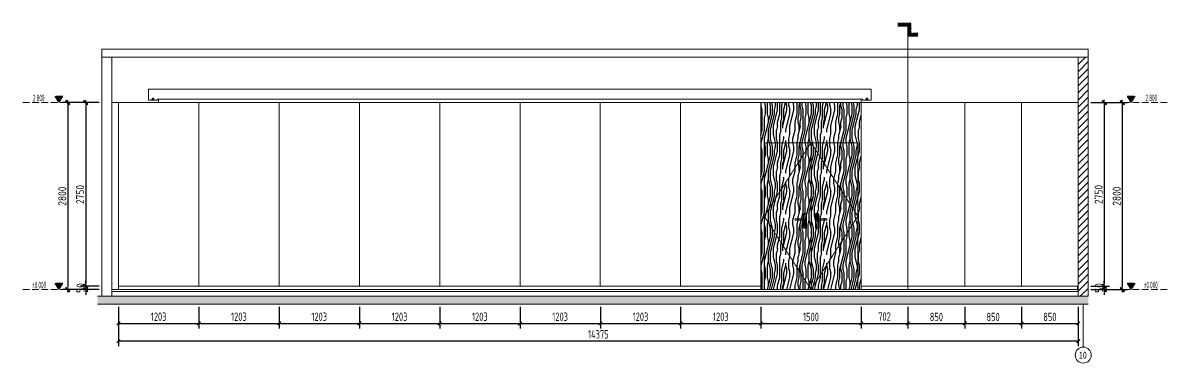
# Model space of a CAD drawing. Header units: millimetres. Extents: x 33621 to 401573, y -91663 to 133135.
# Drawn here: x 265439 to 282577, y -91663 to -86570 of the extents above; entities that cross this region are included whole.
import ezdxf
from ezdxf.enums import TextEntityAlignment as Align

# ---------------------------------------------------------------- set-up
doc = ezdxf.new("R2010")
doc.units = ezdxf.units.MM
doc.header["$LTSCALE"] = 10
for name, pattern in [('ACAD_ISO03W100', [30, 12, -18]), ('CENTER', [50.8, 31.75, -6.35, 6.35, -6.35]), ('DASH', [0.35, 0.25, -0.1]), ('DOTE', [2.42, 2, -0.2, 0.02, -0.2])]:
    doc.linetypes.add(name, pattern=pattern)
doc.layers.get('0').update_dxf_attribs({"color": 253})
doc.layers.get('Defpoints').update_dxf_attribs({"color": 250})
for name, color, linetype, lineweight in [('Axle Number', 253, 'Continuous', 0), ('CONTOUR【轮廓线】', 253, 'Continuous', 0), ('DIM【标注】', 253, 'Continuous', 0), ('DOOR【门】', 253, 'Continuous', 0), ('DS-4BS-FINISH【墙完成线】', 253, 'Continuous', 0), ('Elevation Block', 253, 'DASH', 0), ('FC-FLOOR【地材分格】', 253, 'Continuous', 0), ('LL2【立面横线】', 253, 'Continuous', 0), ('PUB_HATCH', 253, 'Continuous', 0), ('RC-Dim【天花尺寸】', 253, 'Continuous', 0), ('RC-FIN【天花轮廓线】', 253, 'Continuous', 0), ('RC-Modelling thick thread', 253, 'Continuous', 0), ('RC-STR【天花细线】', 253, 'Continuous', 0), ('RC-Text【天花文字】', 253, 'Continuous', 0), ('WALL', 253, 'Continuous', 0), ('WC【完成面】', 253, 'Continuous', 0)]:
    doc.layers.add(name, color=color, linetype=linetype, lineweight=lineweight)
for name, color, linetype in [('HATCH【填充】', 253, 'Continuous'), ('RC-Hatch【天花填充】', 253, 'Continuous'), ('TXT【文字】', 253, 'Continuous')]:
    doc.layers.add(name, color=color, linetype=linetype)
doc.styles.add('CCD_DIM', font='ARCHS.SHX')
doc.styles.add('XG-04', font='ARCHS.SHX', dxfattribs={"width": 0.7})
doc.styles.add('宋体', font='', dxfattribs={"width": 0.7})
doc.styles.add('尺寸标注', font='ARCHS.SHX', dxfattribs={"width": 0.75})
doc.styles.add('标高', font='ARCHS.SHX', dxfattribs={"width": 0.5})
doc.styles.get('宋体').set_extended_font_data('SimSun')
doc.dimstyles.new('MM_1：40', dxfattribs={"dimscale": 40, "dimtxt": 3, "dimasz": 1, "dimexe": 2, "dimexo": 1, "dimgap": 0.5, "dimtad": 1, "dimdec": 0, "dimrnd": 5, "dimdsep": 46, "dimtxsty": 'CCD_DIM', "dimblk": 'WS-cj', "dimcen": 0, "dimclrd": 44, "dimclre": 44, "dimclrt": 2, "dimadec": 0, "dimazin": 2, "dimtfac": 1, "dimtdec": 4, "dimtix": 1, "dimtofl": 0, "dimtmove": 2, "dimatfit": 3, "dimldrblk": 'hl_arrow2', "dimfxl": 5, "dimfxlon": 1, "dimtolj": 1, "dimarcsym": 0})
doc.dimstyles.new('海龙V10卓艺1：50', dxfattribs={"dimscale": 50, "dimtxt": 2.5, "dimasz": 1, "dimexe": 1.5, "dimexo": 1, "dimgap": 0.7, "dimtad": 1, "dimdec": 0, "dimdsep": 46, "dimtxsty": '尺寸标注', "dimblk": 'ARCHTICK', "dimblk1": 'ARCHTICK', "dimblk2": 'ARCHTICK', "dimcen": 1, "dimclrd": 44, "dimclre": 44, "dimclrt": 2, "dimadec": 0, "dimazin": 0, "dimtfac": 1, "dimtdec": 0, "dimtix": 1, "dimtmove": 2, "dimatfit": 3, "dimldrblk": 'hl_arrow2', "dimfxl": 5, "dimfxlon": 1, "dimarcsym": 0})

# ---------------------------------------------------------------- blocks, each defined once
blk = doc.blocks.new('_ArchTick')
at = {"color": 2, "linetype": 'ByBlock', "const_width": 0.4}
blk.add_lwpolyline([(-0.5, -0.5), (0.5, 0.5)], dxfattribs=at)
blk = doc.blocks.new('*D739')
at = {"layer": 'Defpoints', "color": 0, "transparency": 16777216}
for p in [(266871, -91076), (281246, -91076), (266871, -91335)]:
    blk.add_point(p, dxfattribs=at)
at = {"layer": 'RC-Dim【天花尺寸】', "color": 44, "lineweight": -2, "transparency": 16777216}
for p, q in [((266871, -91126), (266871, -91410)), ((281246, -91126), (281246, -91410)), ((281246, -91335), (266871, -91335))]:
    blk.add_line(p, q, dxfattribs=at)
at = {"layer": 'RC-Dim【天花尺寸】', "color": 44, "lineweight": -2, "transparency": 16777216, "xscale": 50, "yscale": 50, "zscale": 50, "rotation": 180.0000000000009}
blk.add_blockref('_ArchTick', (266871, -91335), dxfattribs=at)
at = {"layer": 'RC-Dim【天花尺寸】', "color": 44, "lineweight": -2, "transparency": 16777216, "xscale": 50, "yscale": 50, "zscale": 50}
blk.add_blockref('_ArchTick', (281246, -91335), dxfattribs=at)
at = {"layer": 'RC-Dim【天花尺寸】', "color": 2, "transparency": 16777216, "insert": (274058, -91232), "char_height": 125, "attachment_point": 5, "style": '尺寸标注'}
blk.add_mtext('14375', dxfattribs=at)
blk = doc.blocks.new('hl_arrow2')
at = {"color": 2}
blk.add_line((-0.22, 0), (-1, 0), dxfattribs=at)
blk.add_lwpolyline([(-0.22, 0), (-0.86, -0.69), (-0.65, -0.86), (0, 0), (-0.65, 0.86), (-0.86, 0.69)], close=True, dxfattribs=at)
blk = doc.blocks.new('hl_Elevation-A1')
blk.add_hatch(color=250).paths.add_polyline_path([(1.5, 2.4), (-1.5, 2.4), (0, 0)])
at = {"color": 160}
blk.add_line((13.5, 0), (-1.5, 0), dxfattribs=at)
blk.add_lwpolyline([(0, 0), (-1.5, 2.4), (1.5, 2.4)], close=True, dxfattribs=at)
at = {"style": 'XG-04', "width": 0.5, "flags": 8}
blk.add_attdef('HEIGHT', text='', height=2.5, dxfattribs=at).set_placement((7.59, 1.74, 0), align=Align.MIDDLE_CENTER)
blk = doc.blocks.new('WS-cj')
blk.add_hatch(color=2).paths.add_polyline_path([(0.59, 0.82), (-0.82, -0.59), (-0.59, -0.82), (0.82, 0.59)])
at = {"color": 2, "linetype": 'ByBlock', "lineweight": 0}
for p, q in [((-1.1, 0), (0, 0)), ((0, 0), (1.1, 0))]:
    blk.add_line(p, q, dxfattribs=at)
at = {"color": 2}
blk.add_lwpolyline([(0.59, 0.82), (-0.82, -0.59), (-0.59, -0.82), (0.82, 0.59)], close=True, dxfattribs=at)
blk = doc.blocks.new('*D740')
at = {"layer": 'Defpoints', "color": 0, "transparency": 16777216}
for p in [(281396, -87763), (281396, -90513), (281636, -90513)]:
    blk.add_point(p, dxfattribs=at)
at = {"layer": 'RC-Modelling thick thread', "color": 44, "lineweight": -2, "transparency": 16777216}
for p, q in [((281436, -87763), (281716, -87763)), ((281636, -87803), (281636, -90473)), ((281436, -90513), (281716, -90513))]:
    blk.add_line(p, q, dxfattribs=at)
at = {"layer": 'RC-Modelling thick thread', "color": 44, "lineweight": -2, "transparency": 16777216, "xscale": 40, "yscale": 40, "zscale": 40}
for p, rotation in [((281636, -87763), 90), ((281636, -90513), 270)]:
    blk.add_blockref('WS-cj', p, dxfattribs=dict(at, rotation=rotation))
at = {"layer": 'RC-Modelling thick thread', "color": 2, "transparency": 16777216, "insert": (281551, -89138), "char_height": 120, "attachment_point": 5, "rotation": 90, "style": 'CCD_DIM'}
blk.add_mtext('\\A1;2750', dxfattribs=at)
blk = doc.blocks.new('*D741')
at = {"layer": 'Defpoints', "color": 0, "transparency": 16777216}
for p in [(281396, -90513), (281396, -90563), (281636, -90563)]:
    blk.add_point(p, dxfattribs=at)
at = {"layer": 'RC-Modelling thick thread', "color": 44, "lineweight": -2, "transparency": 16777216}
for p, q in [((281636, -90473), (281636, -90433)), ((281436, -90513), (281716, -90513)), ((281436, -90563), (281716, -90563)), ((281636, -90603), (281636, -90643))]:
    blk.add_line(p, q, dxfattribs=at)
at = {"layer": 'RC-Modelling thick thread', "color": 44, "lineweight": -2, "transparency": 16777216, "xscale": 40, "yscale": 40, "zscale": 40}
for p, rotation in [((281636, -90513), 270), ((281636, -90563), 90)]:
    blk.add_blockref('WS-cj', p, dxfattribs=dict(at, rotation=rotation))
at = {"layer": 'RC-Modelling thick thread', "color": 2, "transparency": 16777216, "insert": (281556, -90538), "char_height": 120, "attachment_point": 5, "rotation": 90, "style": 'CCD_DIM'}
blk.add_mtext('\\A1;50', dxfattribs=at)
blk = doc.blocks.new('*D742')
at = {"layer": 'Defpoints', "color": 0, "transparency": 16777216}
for p in [(281665, -87763), (281665, -90563), (281905, -90563)]:
    blk.add_point(p, dxfattribs=at)
at = {"layer": 'RC-Modelling thick thread', "color": 44, "lineweight": -2, "transparency": 16777216}
for p, q in [((281705, -87763), (281985, -87763)), ((281905, -87803), (281905, -90523)), ((281705, -90563), (281985, -90563))]:
    blk.add_line(p, q, dxfattribs=at)
at = {"layer": 'RC-Modelling thick thread', "color": 44, "lineweight": -2, "transparency": 16777216, "xscale": 40, "yscale": 40, "zscale": 40}
for p, rotation in [((281905, -87763), 90), ((281905, -90563), 270)]:
    blk.add_blockref('WS-cj', p, dxfattribs=dict(at, rotation=rotation))
at = {"layer": 'RC-Modelling thick thread', "color": 2, "transparency": 16777216, "insert": (281822, -89163), "char_height": 120, "attachment_point": 5, "rotation": 90, "style": 'CCD_DIM'}
blk.add_mtext('\\A1;2800', dxfattribs=at)
blk = doc.blocks.new('hl_Axis-A1')
at = {"color": 150, "ltscale": 2}
blk.add_line((21.33, 0), (0, 0), dxfattribs=at)
at = {"color": 150}
blk.add_circle((25.33, 0), 4, dxfattribs=at)
at = {"color": 50, "style": '宋体', "width": 0.7}
blk.add_attdef('轴号', text='', height=3.5, dxfattribs=at).set_placement((25.33, 0), align=Align.MIDDLE_CENTER)
blk = doc.blocks.new('*D743')
at = {"layer": 'Defpoints', "color": 0, "transparency": 16777216}
for p in [(266871, -90768), (268073, -90768), (268073, -91068)]:
    blk.add_point(p, dxfattribs=at)
at = {"layer": 'RC-Dim【天花尺寸】', "color": 44, "lineweight": -2, "transparency": 16777216}
for p, q in [((266871, -90818), (266871, -91143)), ((268073, -90818), (268073, -91143)), ((266871, -91068), (268073, -91068))]:
    blk.add_line(p, q, dxfattribs=at)
at = {"layer": 'RC-Dim【天花尺寸】', "color": 44, "lineweight": -2, "transparency": 16777216, "xscale": 50, "yscale": 50, "zscale": 50, "rotation": 180}
blk.add_blockref('_ArchTick', (266871, -91068), dxfattribs=at)
at = {"layer": 'RC-Dim【天花尺寸】', "color": 44, "lineweight": -2, "transparency": 16777216, "xscale": 50, "yscale": 50, "zscale": 50}
blk.add_blockref('_ArchTick', (268073, -91068), dxfattribs=at)
at = {"layer": 'RC-Dim【天花尺寸】', "color": 2, "transparency": 16777216, "insert": (267472, -90968), "char_height": 125, "attachment_point": 5, "style": '尺寸标注'}
blk.add_mtext('1203', dxfattribs=at)
blk = doc.blocks.new('*D736')
at = {"layer": 'Defpoints', "color": 0, "transparency": 16777216}
for p in [(266621, -87763), (266381, -90513), (266621, -90513)]:
    blk.add_point(p, dxfattribs=at)
at = {"layer": 'RC-Modelling thick thread', "color": 44, "lineweight": -2, "transparency": 16777216}
for p, q in [((266581, -87763), (266301, -87763)), ((266381, -87803), (266381, -90473)), ((266581, -90513), (266301, -90513))]:
    blk.add_line(p, q, dxfattribs=at)
at = {"layer": 'RC-Modelling thick thread', "color": 44, "lineweight": -2, "transparency": 16777216, "xscale": 40, "yscale": 40, "zscale": 40}
for p, rotation in [((266381, -87763), 90), ((266381, -90513), 270)]:
    blk.add_blockref('WS-cj', p, dxfattribs=dict(at, rotation=rotation))
at = {"layer": 'RC-Modelling thick thread', "color": 2, "transparency": 16777216, "insert": (266296, -89138), "char_height": 120, "attachment_point": 5, "rotation": 90, "style": 'CCD_DIM'}
blk.add_mtext('\\A1;2750', dxfattribs=at)
blk = doc.blocks.new('*D737')
at = {"layer": 'Defpoints', "color": 0, "transparency": 16777216}
for p in [(266381, -90563), (266621, -90513), (266621, -90563)]:
    blk.add_point(p, dxfattribs=at)
at = {"layer": 'RC-Modelling thick thread', "color": 44, "lineweight": -2, "transparency": 16777216}
for p, q in [((266381, -90473), (266381, -90433)), ((266581, -90513), (266301, -90513)), ((266581, -90563), (266301, -90563)), ((266381, -90603), (266381, -90643))]:
    blk.add_line(p, q, dxfattribs=at)
at = {"layer": 'RC-Modelling thick thread', "color": 44, "lineweight": -2, "transparency": 16777216, "xscale": 40, "yscale": 40, "zscale": 40}
for p, rotation in [((266381, -90513), 270), ((266381, -90563), 90)]:
    blk.add_blockref('WS-cj', p, dxfattribs=dict(at, rotation=rotation))
at = {"layer": 'RC-Modelling thick thread', "color": 2, "transparency": 16777216, "insert": (266301, -90538), "char_height": 120, "attachment_point": 5, "rotation": 90, "style": 'CCD_DIM'}
blk.add_mtext('\\A1;50', dxfattribs=at)
blk = doc.blocks.new('*D738')
at = {"layer": 'Defpoints', "color": 0, "transparency": 16777216}
for p in [(266351, -87763), (266111, -90563), (266351, -90563)]:
    blk.add_point(p, dxfattribs=at)
at = {"layer": 'RC-Modelling thick thread', "color": 44, "lineweight": -2, "transparency": 16777216}
for p, q in [((266311, -87763), (266031, -87763)), ((266111, -87803), (266111, -90523)), ((266311, -90563), (266031, -90563))]:
    blk.add_line(p, q, dxfattribs=at)
at = {"layer": 'RC-Modelling thick thread', "color": 44, "lineweight": -2, "transparency": 16777216, "xscale": 40, "yscale": 40, "zscale": 40}
for p, rotation in [((266111, -87763), 90), ((266111, -90563), 270)]:
    blk.add_blockref('WS-cj', p, dxfattribs=dict(at, rotation=rotation))
at = {"layer": 'RC-Modelling thick thread', "color": 2, "transparency": 16777216, "insert": (266029, -89163), "char_height": 120, "attachment_point": 5, "rotation": 90, "style": 'CCD_DIM'}
blk.add_mtext('\\A1;2800', dxfattribs=at)
blk = doc.blocks.new('海龍_暗藏灯管')
at = {"color": 250, "linetype": 'DOTE', "ltscale": 0.12}
for p, q in [((-13, 19), (13, 19)), ((0, 33), (0, 6))]:
    blk.add_line(p, q, dxfattribs=at)
at = {"color": 0, "linetype": 'ACAD_ISO03W100', "ltscale": 0.1}
blk.add_lwpolyline([(-17, 7), (-17, 0), (17, 0), (17, 7)], close=True, dxfattribs=at)
blk.add_lwpolyline([(-13, 7), (-13, 19, -1), (12, 19), (12, 7)], format="xyb", dxfattribs=at)
blk.add_circle((0, 19), 10.5, dxfattribs=at)
blk = doc.blocks.new('*U744')
h = blk.add_hatch()
h.set_pattern_fill('ANSI31', color=251, scale=2.4, style=0)
h.set_pattern_definition([(45, (1787.70663, 231.982), (-0.212132034, 0.212132034), [])])
h.paths.add_polyline_path([(3, 7), (3, 6), (0, 6), (0, 9), (-3, 9), (-3, 10), (1, 10), (1, 7)])
at = {"color": 8, "linetype": 'CENTER', "ltscale": 6}
blk.add_line((0, 6), (0, -13.86), dxfattribs=at)
at = {"color": 8}
blk.add_lwpolyline([(3, 6), (0, 6), (0, 9), (-3, 9)], dxfattribs=at)
blk = doc.blocks.new('立面门把手01')
at = {"color": 251, "linetype": 'Continuous', "ltscale": 80}
for p, q in [((-16, -129, 0), (-16, 87, 0)), ((-12, -129, 0), (-12, 88, 0)), ((12, 9, 0), (12, 88, 0)), ((16, 9, 0), (16, 87, 0)), ((12, -9, 0), (12, -129, 0)), ((16, -9, 0), (16, -129, 0))]:
    blk.add_line(p, q, dxfattribs=at)
at = {"linetype": 'Continuous', "ltscale": 80, "elevation": 0}
blk.add_lwpolyline([(25, -9), (25, -122, -0.317837), (22, -127, -0.020494), (16, -129, -0.498427), (12, -129, -0.124451), (-12, -129, -0.497981), (-16, -129, -0.020494), (-22, -127, -0.317837), (-25, -122), (-25, 81, -0.317837), (-22, 85, -0.020494), (-16, 87, -0.497981), (-12, 88, -0.124451), (12, 88, -0.498427), (16, 87, -0.020494), (22, 85, -0.317837), (25, 81), (25, 9)], format="xyb", dxfattribs=at)
blk.add_lwpolyline([(-10, 7, -0.214918), (-6, 9), (147, 9, -0.314288), (147, -9), (-6, -9, -0.214918), (-10, -7, -0.226084)], format="xyb", close=True, dxfattribs=at)
at = {"color": 251, "linetype": 'Continuous', "ltscale": 80, "elevation": 0}
blk.add_lwpolyline([(17, 8), (17, -8), (-6, -8, -0.209535), (-9, -7, -0.217189), (-9, 7, -0.209535), (-6, 8), (17, 8)], format="xyb", close=True, dxfattribs=at)
blk = doc.blocks.new('*D760')
at = {"layer": 'Defpoints', "color": 0, "transparency": 16777216}
for p in [(268073, -90768), (269276, -90768), (269276, -91068)]:
    blk.add_point(p, dxfattribs=at)
at = {"layer": 'RC-Dim【天花尺寸】', "color": 44, "lineweight": -2, "transparency": 16777216}
for p, q in [((268073, -90818), (268073, -91143)), ((269276, -90818), (269276, -91143)), ((268073, -91068), (269276, -91068))]:
    blk.add_line(p, q, dxfattribs=at)
at = {"layer": 'RC-Dim【天花尺寸】', "color": 44, "lineweight": -2, "transparency": 16777216, "xscale": 50, "yscale": 50, "zscale": 50, "rotation": 180}
blk.add_blockref('_ArchTick', (268073, -91068), dxfattribs=at)
at = {"layer": 'RC-Dim【天花尺寸】', "color": 44, "lineweight": -2, "transparency": 16777216, "xscale": 50, "yscale": 50, "zscale": 50}
blk.add_blockref('_ArchTick', (269276, -91068), dxfattribs=at)
at = {"layer": 'RC-Dim【天花尺寸】', "color": 2, "transparency": 16777216, "insert": (268675, -90968), "char_height": 125, "attachment_point": 5, "style": '尺寸标注'}
blk.add_mtext('1203', dxfattribs=at)
blk = doc.blocks.new('*D761')
at = {"layer": 'Defpoints', "color": 0, "transparency": 16777216}
for p in [(269276, -90768), (270479, -90768), (270479, -91068)]:
    blk.add_point(p, dxfattribs=at)
at = {"layer": 'RC-Dim【天花尺寸】', "color": 44, "lineweight": -2, "transparency": 16777216}
for p, q in [((269276, -90818), (269276, -91143)), ((270479, -90818), (270479, -91143)), ((269276, -91068), (270479, -91068))]:
    blk.add_line(p, q, dxfattribs=at)
at = {"layer": 'RC-Dim【天花尺寸】', "color": 44, "lineweight": -2, "transparency": 16777216, "xscale": 50, "yscale": 50, "zscale": 50, "rotation": 180}
blk.add_blockref('_ArchTick', (269276, -91068), dxfattribs=at)
at = {"layer": 'RC-Dim【天花尺寸】', "color": 44, "lineweight": -2, "transparency": 16777216, "xscale": 50, "yscale": 50, "zscale": 50}
blk.add_blockref('_ArchTick', (270479, -91068), dxfattribs=at)
at = {"layer": 'RC-Dim【天花尺寸】', "color": 2, "transparency": 16777216, "insert": (269878, -90968), "char_height": 125, "attachment_point": 5, "style": '尺寸标注'}
blk.add_mtext('1203', dxfattribs=at)
blk = doc.blocks.new('*D762')
at = {"layer": 'Defpoints', "color": 0, "transparency": 16777216}
for p in [(270479, -90768), (271682, -90768), (271682, -91068)]:
    blk.add_point(p, dxfattribs=at)
at = {"layer": 'RC-Dim【天花尺寸】', "color": 44, "lineweight": -2, "transparency": 16777216}
for p, q in [((270479, -90818), (270479, -91143)), ((271682, -90818), (271682, -91143)), ((270479, -91068), (271682, -91068))]:
    blk.add_line(p, q, dxfattribs=at)
at = {"layer": 'RC-Dim【天花尺寸】', "color": 44, "lineweight": -2, "transparency": 16777216, "xscale": 50, "yscale": 50, "zscale": 50, "rotation": 180}
blk.add_blockref('_ArchTick', (270479, -91068), dxfattribs=at)
at = {"layer": 'RC-Dim【天花尺寸】', "color": 44, "lineweight": -2, "transparency": 16777216, "xscale": 50, "yscale": 50, "zscale": 50}
blk.add_blockref('_ArchTick', (271682, -91068), dxfattribs=at)
at = {"layer": 'RC-Dim【天花尺寸】', "color": 2, "transparency": 16777216, "insert": (271081, -90968), "char_height": 125, "attachment_point": 5, "style": '尺寸标注'}
blk.add_mtext('1203', dxfattribs=at)
blk = doc.blocks.new('*D763')
at = {"layer": 'Defpoints', "color": 0, "transparency": 16777216}
for p in [(271682, -90768), (272885, -90768), (272885, -91068)]:
    blk.add_point(p, dxfattribs=at)
at = {"layer": 'RC-Dim【天花尺寸】', "color": 44, "lineweight": -2, "transparency": 16777216}
for p, q in [((271682, -90818), (271682, -91143)), ((272885, -90818), (272885, -91143)), ((271682, -91068), (272885, -91068))]:
    blk.add_line(p, q, dxfattribs=at)
at = {"layer": 'RC-Dim【天花尺寸】', "color": 44, "lineweight": -2, "transparency": 16777216, "xscale": 50, "yscale": 50, "zscale": 50, "rotation": 180}
blk.add_blockref('_ArchTick', (271682, -91068), dxfattribs=at)
at = {"layer": 'RC-Dim【天花尺寸】', "color": 44, "lineweight": -2, "transparency": 16777216, "xscale": 50, "yscale": 50, "zscale": 50}
blk.add_blockref('_ArchTick', (272885, -91068), dxfattribs=at)
at = {"layer": 'RC-Dim【天花尺寸】', "color": 2, "transparency": 16777216, "insert": (272283, -90968), "char_height": 125, "attachment_point": 5, "style": '尺寸标注'}
blk.add_mtext('1203', dxfattribs=at)
blk = doc.blocks.new('*D764')
at = {"layer": 'Defpoints', "color": 0, "transparency": 16777216}
for p in [(272885, -90768), (274088, -90768), (274088, -91068)]:
    blk.add_point(p, dxfattribs=at)
at = {"layer": 'RC-Dim【天花尺寸】', "color": 44, "lineweight": -2, "transparency": 16777216}
for p, q in [((272885, -90818), (272885, -91143)), ((274088, -90818), (274088, -91143)), ((272885, -91068), (274088, -91068))]:
    blk.add_line(p, q, dxfattribs=at)
at = {"layer": 'RC-Dim【天花尺寸】', "color": 44, "lineweight": -2, "transparency": 16777216, "xscale": 50, "yscale": 50, "zscale": 50, "rotation": 180}
blk.add_blockref('_ArchTick', (272885, -91068), dxfattribs=at)
at = {"layer": 'RC-Dim【天花尺寸】', "color": 44, "lineweight": -2, "transparency": 16777216, "xscale": 50, "yscale": 50, "zscale": 50}
blk.add_blockref('_ArchTick', (274088, -91068), dxfattribs=at)
at = {"layer": 'RC-Dim【天花尺寸】', "color": 2, "transparency": 16777216, "insert": (273486, -90968), "char_height": 125, "attachment_point": 5, "style": '尺寸标注'}
blk.add_mtext('1203', dxfattribs=at)
blk = doc.blocks.new('*D765')
at = {"layer": 'Defpoints', "color": 0, "transparency": 16777216}
for p in [(274088, -90768), (275290, -90768), (275290, -91068)]:
    blk.add_point(p, dxfattribs=at)
at = {"layer": 'RC-Dim【天花尺寸】', "color": 44, "lineweight": -2, "transparency": 16777216}
for p, q in [((274088, -90818), (274088, -91143)), ((275290, -90818), (275290, -91143)), ((274088, -91068), (275290, -91068))]:
    blk.add_line(p, q, dxfattribs=at)
at = {"layer": 'RC-Dim【天花尺寸】', "color": 44, "lineweight": -2, "transparency": 16777216, "xscale": 50, "yscale": 50, "zscale": 50, "rotation": 180}
blk.add_blockref('_ArchTick', (274088, -91068), dxfattribs=at)
at = {"layer": 'RC-Dim【天花尺寸】', "color": 44, "lineweight": -2, "transparency": 16777216, "xscale": 50, "yscale": 50, "zscale": 50}
blk.add_blockref('_ArchTick', (275290, -91068), dxfattribs=at)
at = {"layer": 'RC-Dim【天花尺寸】', "color": 2, "transparency": 16777216, "insert": (274689, -90968), "char_height": 125, "attachment_point": 5, "style": '尺寸标注'}
blk.add_mtext('1203', dxfattribs=at)
blk = doc.blocks.new('*D766')
at = {"layer": 'Defpoints', "color": 0, "transparency": 16777216}
for p in [(275290, -90768), (276493, -90768), (276493, -91068)]:
    blk.add_point(p, dxfattribs=at)
at = {"layer": 'RC-Dim【天花尺寸】', "color": 44, "lineweight": -2, "transparency": 16777216}
for p, q in [((275290, -90818), (275290, -91143)), ((276493, -90818), (276493, -91143)), ((275290, -91068), (276493, -91068))]:
    blk.add_line(p, q, dxfattribs=at)
at = {"layer": 'RC-Dim【天花尺寸】', "color": 44, "lineweight": -2, "transparency": 16777216, "xscale": 50, "yscale": 50, "zscale": 50, "rotation": 180}
blk.add_blockref('_ArchTick', (275290, -91068), dxfattribs=at)
at = {"layer": 'RC-Dim【天花尺寸】', "color": 44, "lineweight": -2, "transparency": 16777216, "xscale": 50, "yscale": 50, "zscale": 50}
blk.add_blockref('_ArchTick', (276493, -91068), dxfattribs=at)
at = {"layer": 'RC-Dim【天花尺寸】', "color": 2, "transparency": 16777216, "insert": (275892, -90968), "char_height": 125, "attachment_point": 5, "style": '尺寸标注'}
blk.add_mtext('1203', dxfattribs=at)
blk = doc.blocks.new('*D767')
at = {"layer": 'Defpoints', "color": 0, "transparency": 16777216}
for p in [(276493, -90768), (277993, -90768), (277993, -91068)]:
    blk.add_point(p, dxfattribs=at)
at = {"layer": 'RC-Dim【天花尺寸】', "color": 44, "lineweight": -2, "transparency": 16777216}
for p, q in [((276493, -90818), (276493, -91143)), ((277993, -90818), (277993, -91143)), ((276493, -91068), (277993, -91068))]:
    blk.add_line(p, q, dxfattribs=at)
at = {"layer": 'RC-Dim【天花尺寸】', "color": 44, "lineweight": -2, "transparency": 16777216, "xscale": 50, "yscale": 50, "zscale": 50, "rotation": 180}
blk.add_blockref('_ArchTick', (276493, -91068), dxfattribs=at)
at = {"layer": 'RC-Dim【天花尺寸】', "color": 44, "lineweight": -2, "transparency": 16777216, "xscale": 50, "yscale": 50, "zscale": 50}
blk.add_blockref('_ArchTick', (277993, -91068), dxfattribs=at)
at = {"layer": 'RC-Dim【天花尺寸】', "color": 2, "transparency": 16777216, "insert": (277243, -90971), "char_height": 125, "attachment_point": 5, "style": '尺寸标注'}
blk.add_mtext('1500', dxfattribs=at)
blk = doc.blocks.new('*D768')
at = {"layer": 'Defpoints', "color": 0, "transparency": 16777216}
for p in [(277993, -90768), (278696, -90768), (278696, -91068)]:
    blk.add_point(p, dxfattribs=at)
at = {"layer": 'RC-Dim【天花尺寸】', "color": 44, "lineweight": -2, "transparency": 16777216}
for p, q in [((277993, -90818), (277993, -91143)), ((278696, -90818), (278696, -91143)), ((277993, -91068), (278696, -91068))]:
    blk.add_line(p, q, dxfattribs=at)
at = {"layer": 'RC-Dim【天花尺寸】', "color": 44, "lineweight": -2, "transparency": 16777216, "xscale": 50, "yscale": 50, "zscale": 50, "rotation": 180}
blk.add_blockref('_ArchTick', (277993, -91068), dxfattribs=at)
at = {"layer": 'RC-Dim【天花尺寸】', "color": 44, "lineweight": -2, "transparency": 16777216, "xscale": 50, "yscale": 50, "zscale": 50}
blk.add_blockref('_ArchTick', (278696, -91068), dxfattribs=at)
at = {"layer": 'RC-Dim【天花尺寸】', "color": 2, "transparency": 16777216, "insert": (278344, -90965), "char_height": 125, "attachment_point": 5, "style": '尺寸标注'}
blk.add_mtext('702', dxfattribs=at)
blk = doc.blocks.new('*D769')
at = {"layer": 'Defpoints', "color": 0, "transparency": 16777216}
for p in [(278696, -90768), (279546, -90768), (279546, -91068)]:
    blk.add_point(p, dxfattribs=at)
at = {"layer": 'RC-Dim【天花尺寸】', "color": 44, "lineweight": -2, "transparency": 16777216}
for p, q in [((278696, -90818), (278696, -91143)), ((279546, -90818), (279546, -91143)), ((278696, -91068), (279546, -91068))]:
    blk.add_line(p, q, dxfattribs=at)
at = {"layer": 'RC-Dim【天花尺寸】', "color": 44, "lineweight": -2, "transparency": 16777216, "xscale": 50, "yscale": 50, "zscale": 50, "rotation": 180}
blk.add_blockref('_ArchTick', (278696, -91068), dxfattribs=at)
at = {"layer": 'RC-Dim【天花尺寸】', "color": 44, "lineweight": -2, "transparency": 16777216, "xscale": 50, "yscale": 50, "zscale": 50}
blk.add_blockref('_ArchTick', (279546, -91068), dxfattribs=at)
at = {"layer": 'RC-Dim【天花尺寸】', "color": 2, "transparency": 16777216, "insert": (279121, -90971), "char_height": 125, "attachment_point": 5, "style": '尺寸标注'}
blk.add_mtext('850', dxfattribs=at)
blk = doc.blocks.new('*D770')
at = {"layer": 'Defpoints', "color": 0, "transparency": 16777216}
for p in [(279546, -90768), (280396, -90768), (280396, -91068)]:
    blk.add_point(p, dxfattribs=at)
at = {"layer": 'RC-Dim【天花尺寸】', "color": 44, "lineweight": -2, "transparency": 16777216}
for p, q in [((279546, -90818), (279546, -91143)), ((280396, -90818), (280396, -91143)), ((279546, -91068), (280396, -91068))]:
    blk.add_line(p, q, dxfattribs=at)
at = {"layer": 'RC-Dim【天花尺寸】', "color": 44, "lineweight": -2, "transparency": 16777216, "xscale": 50, "yscale": 50, "zscale": 50, "rotation": 180}
blk.add_blockref('_ArchTick', (279546, -91068), dxfattribs=at)
at = {"layer": 'RC-Dim【天花尺寸】', "color": 44, "lineweight": -2, "transparency": 16777216, "xscale": 50, "yscale": 50, "zscale": 50}
blk.add_blockref('_ArchTick', (280396, -91068), dxfattribs=at)
at = {"layer": 'RC-Dim【天花尺寸】', "color": 2, "transparency": 16777216, "insert": (279971, -90971), "char_height": 125, "attachment_point": 5, "style": '尺寸标注'}
blk.add_mtext('850', dxfattribs=at)
blk = doc.blocks.new('*D771')
at = {"layer": 'Defpoints', "color": 0, "transparency": 16777216}
for p in [(280396, -90768), (281246, -90768), (281246, -91068)]:
    blk.add_point(p, dxfattribs=at)
at = {"layer": 'RC-Dim【天花尺寸】', "color": 44, "lineweight": -2, "transparency": 16777216}
for p, q in [((280396, -90818), (280396, -91143)), ((281246, -90818), (281246, -91143)), ((280396, -91068), (281246, -91068))]:
    blk.add_line(p, q, dxfattribs=at)
at = {"layer": 'RC-Dim【天花尺寸】', "color": 44, "lineweight": -2, "transparency": 16777216, "xscale": 50, "yscale": 50, "zscale": 50, "rotation": 180}
blk.add_blockref('_ArchTick', (280396, -91068), dxfattribs=at)
at = {"layer": 'RC-Dim【天花尺寸】', "color": 44, "lineweight": -2, "transparency": 16777216, "xscale": 50, "yscale": 50, "zscale": 50}
blk.add_blockref('_ArchTick', (281246, -91068), dxfattribs=at)
at = {"layer": 'RC-Dim【天花尺寸】', "color": 2, "transparency": 16777216, "insert": (280821, -90971), "char_height": 125, "attachment_point": 5, "style": '尺寸标注'}
blk.add_mtext('850', dxfattribs=at)

msp = doc.modelspace()

# ---------------------------------------------------------------- hatches: boundary and pattern name
at = {"layer": 'HATCH【填充】'}
h = msp.add_hatch(dxfattribs=at)
h.set_pattern_fill('ANSI31', color=256, scale=23.622047)
h.set_pattern_definition([(45, (232380.25, -90662.736), (-53.03301, 53.03301), [])])
h.paths.add_polyline_path([(281245.5, -87082.7), (281395.5, -87082.7), (281395.5, -90662.7), (281245.5, -90662.7)])
at = {"layer": 'PUB_HATCH'}
msp.add_hatch(color=256, dxfattribs=at).paths.add_polyline_path([(266557.8, -90782.7), (266557.8, -90662.7), (281395.5, -90662.7), (281395.5, -90782.7)])
at = {"layer": 'RC-Hatch【天花填充】'}
h = msp.add_hatch(dxfattribs=at)
h.set_pattern_fill('木饰面', color=250, scale=30, angle=90, style=0, double=1, pattern_type=2)
h.set_pattern_definition([(90, (284883, -87014.44), (-612, 4e-14), [122.4, -183.6, 61.2, -244.8]), (90, (284867.7, -86586.04), (-612, 4e-14), [122.4, -489.6]), (90, (284837.1, -86647.24), (-612, 4e-14), [61.2, -550.8]), (90, (284821.8, -86983.84), (-612, 4e-14), [30.6, -428.4, 30.6, -122.4]), (90, (284791.2, -86769.64), (-612, 4e-14), [122.4, -183.6, 30.6, -275.4]), (90, (284775.9, -86922.64), (-612, 4e-14), [91.8, -520.2]), (90, (284760.6, -86769.64), (-612, 4e-14), [183.6, -428.4]), (90, (284745.3, -86953.24), (-612, 4e-14), [122.4, -489.6]), (90, (284730, -86708.44), (-612, 4e-14), [306, -306]), (90, (284699.4, -86892.04), (-612, 4e-14), [61.2, -183.6, 122.4, -244.8]), (90, (284684.1, -86463.64), (-612, 4e-14), [122.4, -489.6]), (90, (284668.8, -86586.04), (-612, 4e-14), [61.2, -550.8]), (90, (284653.5, -86708.44), (-612, 4e-14), [61.2, -550.8]), (90, (284638.2, -87014.44), (-612, 4e-14), [122.4, -489.6]), (90, (284622.9, -86708.44), (-612, 4e-14), [122.4, -489.6]), (90, (284592.3, -86708.44), (-612, 4e-14), [122.4, -122.4, 122.4, -244.8]), (90, (284561.7, -86830.84), (-612, 4e-14), [61.2, -306, 122.4, -122.4]), (90, (284546.4, -86708.44), (-612, 4e-14), [183.6, -428.4]), (90, (284515.8, -86708.44), (-612, 4e-14), [122.4, -489.6]), (90, (284500.5, -86953.24), (-612, 4e-14), [183.6, -244.8, 61.2, -122.4]), (90, (284469.9, -86953.24), (-612, 4e-14), [306, -306]), (90, (284454.6, -86586.04), (-612, 4e-14), [61.2, -550.8]), (90, (284439.3, -86769.64), (-612, 4e-14), [122.4, -489.6]), (90, (284424, -86892.04), (-612, 4e-14), [61.2, -244.8, 61.2, -244.8]), (90, (284408.7, -86953.24), (-612, 4e-14), [61.2, -183.6, 122.4, -244.8]), (90, (284393.4, -86830.84), (-612, 4e-14), [61.2, -306, 61.2, -183.6]), (90, (284378.1, -86708.44), (-612, 4e-14), [183.6, -428.4]), (90, (284347.5, -86953.24), (-612, 4e-14), [122.4, -489.6]), (90, (284332.2, -86647.24), (-612, 4e-14), [61.2, -550.8]), (90, (284316.9, -86524.84), (-612, 4e-14), [61.2, -550.8]), (104.0362, (284837.07, -86586.04), (-1e-06, 612), [63.036, -2460.305]), (104.0362, (284699.37, -86524.84), (-1e-06, 612), [63.036, -2460.305]), (104.0362, (284332.17, -86586.04), (-1e-06, 612), [63.036, -2460.305]), (104.0362, (284561.67, -86769.64), (-1e-06, 612), [63.036, -2460.305]), (104.0362, (284469.87, -86647.24), (-1e-06, 612), [63.036, -2460.305]), (104.0362, (284515.77, -86586.04), (-1e-06, 612), [63.036, -2460.305]), (104.0362, (284408.67, -86892.04), (-1e-06, 612), [63.036, -2460.305]), (104.0362, (284439.27, -86647.24), (-1e-06, 612), [63.036, -2460.305]), (104.0362, (284668.77, -86524.84), (-1e-06, 612), [126.072, -2397.27]), (104.0362, (284622.87, -86586.04), (-1e-06, 612), [126.072, -2397.27]), (104.0362, (284592.27, -86586.04), (-1e-06, 612), [126.072, -2397.27]), (255.9638, (284791.17, -86769.64), (0.0001, -612), [63.036, -126.072, 63.036, -2271.197]), (255.9638, (284699.37, -86892.04), (-2e-08, -612), [63.036, -2460.305]), (255.9638, (284423.97, -86892.04), (-2e-08, -612), [126.072, -2397.27]), (284.0362, (284867.67, -86586.04), (1e-06, -612), [63.036, -2460.305]), (75.9638, (284867.67, -86463.64), (2e-08, 612), [63.036, -2460.305]), (75.9638, (284653.47, -86647.24), (2e-08, 612), [63.036, -2460.305]), (75.9638, (284546.37, -86524.84), (2e-08, 612), [63.036, -2460.305]), (75.9638, (284500.47, -86769.64), (2e-08, 612), [63.036, -2460.305]), (75.9638, (284423.97, -86830.84), (2e-08, 612), [63.036, -2460.305]), (75.9638, (284393.37, -86769.64), (2e-08, 612), [63.036, -2460.305]), (75.9638, (284500.47, -86769.64), (2e-08, 612), [63.036, -2460.305]), (75.9638, (284408.67, -86586.04), (2e-08, 612), [252.144, -2271.197]), (75.9638, (284821.77, -86953.24), (2e-08, 612), [252.144, -2271.197]), (75.9638, (284775.87, -86892.04), (2e-08, 612), [252.144, -2271.197]), (75.9638, (284745.27, -86830.84), (-0.0001, 612), [63.036, -126.072, 126.072, -2208.16]), (75.9638, (284699.37, -86830.84), (-0.0001, 612), [126.072, -126.072, 126.072, -2145.124]), (75.9638, (284638.17, -86892.04), (2e-08, 612), [252.144, -2271.197]), (75.9638, (284592.27, -86953.24), (2e-08, 612), [252.144, -2271.197]), (75.9638, (284561.67, -86953.24), (2e-08, 612), [252.144, -2271.197]), (75.9638, (284378.07, -86524.84), (2e-08, 612), [63.036, -2460.305]), (75.9638, (284316.87, -86463.64), (-0.0001, 612), [126.072, -2397.27]), (75.9638, (284347.47, -86830.84), (-0.0001, 612), [126.072, -2397.27]), (75.9638, (284882.97, -86892.04), (-1e-05, 612), [252.144, -2271.197]), (75.9638, (284454.57, -86524.84), (-1e-05, 612), [189.108, -2334.233]), (75.9638, (284500.47, -86463.64), (-1e-05, 612), [378.216, -2145.125])])
h.paths.add_polyline_path([(277993.3, -87762.7), (276493.3, -87762.7), (276493.3, -90562.7), (276543.3, -90562.7), (277943.3, -90562.7), (277993.3, -90562.7)])

# ---------------------------------------------------------------- linework, layer by layer
at = {"layer": 'CONTOUR【轮廓线】', "color": 251, "linetype": 'DASH'}
for points in [[(277243.3, -90562.7), (276543.3, -89462.7), (277243.3, -88362.7)], [(277243.3, -88362.7), (277943.3, -89462.7), (277243.3, -90562.7)]]:
    msp.add_lwpolyline(points, dxfattribs=at)
at = {"layer": 'DOOR【门】'}
for points in [[(276493.3, -90562.7), (276493.3, -87762.7)], [(277993.3, -87762.7), (277993.3, -90562.7)], [(276543.3, -90562.7), (276543.3, -88362.7), (277943.3, -88362.7), (277943.3, -90562.7)], [(277243.3, -88362.7), (277243.3, -90562.7)]]:
    msp.add_lwpolyline(points, dxfattribs=at)
at = {"layer": 'DS-4BS-FINISH【墙完成线】'}
for points in [[(266870.5, -90562.7), (266870.5, -87762.7)], [(278695.5, -90562.7), (278695.5, -87762.7)]]:
    msp.add_lwpolyline(points, dxfattribs=at)
at = {"layer": 'FC-FLOOR【地材分格】'}
for p, q in [((268073.4, -90512.7), (268073.4, -87762.7)), ((269276.2, -90512.7), (269276.2, -87762.7)), ((270479.1, -90512.7), (270479.1, -87762.7)), ((271681.9, -90512.7), (271681.9, -87762.7)), ((272884.8, -90512.7), (272884.8, -87762.7)), ((274087.6, -90512.7), (274087.6, -87762.7)), ((275290.5, -90512.7), (275290.5, -87762.7)), ((279545.5, -90512.7), (279545.5, -87762.7)), ((280395.5, -90512.7), (280395.5, -87762.7))]:
    msp.add_line(p, q, dxfattribs=at)
at = {"layer": 'LL2【立面横线】'}
for p, q in [((276493.3, -90512.7), (266870.5, -90512.7)), ((281235.5, -90512.7), (277993.3, -90512.7))]:
    msp.add_line(p, q, dxfattribs=at)
msp.add_lwpolyline([(281245.5, -90512.7), (281235.5, -90512.7), (281235.5, -90562.7)], dxfattribs=at)
at = {"layer": 'RC-FIN【天花轮廓线】'}
msp.add_line((281245.5, -87762.7), (266770.5, -87762.7), dxfattribs=at)
msp.add_lwpolyline([(277995.5, -87762.7), (277995.5, -87712.7), (278013.5, -87712.7), (278013.5, -87724.7), (278145.5, -87724.7), (278145.5, -87562.7), (267320.5, -87562.7), (267320.5, -87724.7), (267452.5, -87724.7), (267452.5, -87712.7), (267470.5, -87712.7), (267470.5, -87762.7)], dxfattribs=at)
at = {"layer": 'RC-STR【天花细线】'}
for points in [[(277995.5, -87712.7), (267470.5, -87712.7)], [(267470.5, -87762.7), (277995.5, -87762.7)]]:
    msp.add_lwpolyline(points, dxfattribs=at)
at = {"layer": 'WALL'}
for p, q in [((266620.5, -87082.7), (266620.5, -90662.7)), ((266770.5, -87082.7), (266770.5, -90662.7)), ((281245.5, -90662.7), (281245.5, -87082.7)), ((281395.5, -90662.7), (281395.5, -87082.7)), ((266557.8, -90782.7), (281395.5, -90782.7))]:
    msp.add_line(p, q, dxfattribs=at)
msp.add_lwpolyline([(281395.5, -86962.7), (266620.5, -86962.7), (266620.5, -87082.7), (281395.5, -87082.7)], close=True, dxfattribs=at)
msp.add_lwpolyline([(281395.5, -90662.7), (281170.5, -90662.7), (266557.8, -90662.7)], dxfattribs=at)
at = {"layer": 'WC【完成面】'}
msp.add_line((266770.5, -90562.7), (281245.5, -90562.7), dxfattribs=at)
at = {"layer": 'WC【完成面】', "color": 8}
msp.add_line((266770.5, -90592.7), (281245.5, -90592.7), dxfattribs=at)

# ---------------------------------------------------------------- block references
at = {"layer": 'Axle Number'}
ref = msp.add_blockref('hl_Axis-A1', (281320.5, -90782.7), dxfattribs=dict(at, xscale=-30, yscale=30, zscale=30, rotation=90))
ref.add_attrib('轴号', '10', dxfattribs={"layer": '0', "color": 50, "height": 105, "style": '宋体', "width": 0.7}).set_placement((281314, -91542.7), align=Align.MIDDLE_CENTER)
at = {"layer": 'CONTOUR【轮廓线】', "xscale": -1}
msp.add_blockref('立面门把手01', (277153.3, -89512.7), dxfattribs=at)
at = {"layer": 'CONTOUR【轮廓线】'}
msp.add_blockref('立面门把手01', (277333.3, -89512.7), dxfattribs=at)
at = {"layer": 'DIM【标注】'}
msp.add_blockref('海龍_暗藏灯管', (267386.5, -87724.7), dxfattribs=at)
at = {"layer": 'DIM【标注】', "xscale": -1}
msp.add_blockref('海龍_暗藏灯管', (278079.5, -87724.7), dxfattribs=at)
at = {"layer": 'Elevation Block'}
ref = msp.add_blockref('hl_Elevation-A1', (265979.1, -87762.7), dxfattribs=dict(at, xscale=-40, yscale=40, zscale=40))
ref.add_attrib('HEIGHT', '2.800', dxfattribs={"layer": 'TXT【文字】', "color": 50, "height": 100, "style": '标高', "width": 0.525}).set_placement((265676, -87693.1, 0.1), align=Align.MIDDLE_CENTER)
ref = msp.add_blockref('hl_Elevation-A1', (282037, -87762.7), dxfattribs=dict(at, xscale=40, yscale=40, zscale=40))
ref.add_attrib('HEIGHT', '2.800', dxfattribs={"layer": 'TXT【文字】', "color": 50, "height": 100, "style": '标高', "width": 0.525}).set_placement((282340.1, -87693.1, 0.1), align=Align.MIDDLE_CENTER)
ref = msp.add_blockref('hl_Elevation-A1', (265979.1, -90562.7), dxfattribs=dict(at, xscale=-40, yscale=40, zscale=40))
ref.add_attrib('HEIGHT', '±0.000', dxfattribs={"layer": 'TXT【文字】', "color": 50, "height": 100, "style": '标高', "width": 0.525}).set_placement((265683, -90493.1, 0.1), align=Align.MIDDLE_CENTER)
ref = msp.add_blockref('hl_Elevation-A1', (282037, -90562.7), dxfattribs=dict(at, xscale=40, yscale=40, zscale=40))
ref.add_attrib('HEIGHT', '±0.000', dxfattribs={"layer": 'TXT【文字】', "color": 50, "height": 100, "style": '标高', "width": 0.525}).set_placement((282333.1, -90493.1, 0.1), align=Align.MIDDLE_CENTER)
at = {"layer": 'RC-Text【天花文字】', "xscale": 50, "yscale": 50, "zscale": 50}
msp.add_blockref('*U744', (278695.5, -87069.6), dxfattribs=at)

# ---------------------------------------------------------------- dimensions: what is measured, and where the dimension line sits
at = {"layer": 'RC-Dim【天花尺寸】'}
for base, p1, p2, picture, middle in [((268073.4, -91068.2), (266870.5, -90768.2), (268073.4, -90768.2), '*D743', (267472, -90968.1)), ((269276.2, -91068.2), (268073.4, -90768.2), (269276.2, -90768.2), '*D760', (268674.8, -90968.1)), ((270479.1, -91068.2), (269276.2, -90768.2), (270479.1, -90768.2), '*D761', (269877.7, -90968.1)), ((271681.9, -91068.2), (270479.1, -90768.2), (271681.9, -90768.2), '*D762', (271080.5, -90968.1)), ((272884.8, -91068.2), (271681.9, -90768.2), (272884.8, -90768.2), '*D763', (272283.4, -90968.1)), ((274087.6, -91068.2), (272884.8, -90768.2), (274087.6, -90768.2), '*D764', (273486.2, -90968.1)), ((275290.5, -91068.2), (274087.6, -90768.2), (275290.5, -90768.2), '*D765', (274689.1, -90968.1)), ((276493.3, -91068.2), (275290.5, -90768.2), (276493.3, -90768.2), '*D766', (275891.9, -90968.1)), ((277993.3, -91068.2), (276493.3, -90768.2), (277993.3, -90768.2), '*D767', (277243.3, -90970.7)), ((278695.5, -91068.2), (277993.3, -90768.2), (278695.5, -90768.2), '*D768', (278344.4, -90965.4)), ((279545.5, -91068.2), (278695.5, -90768.2), (279545.5, -90768.2), '*D769', (279120.5, -90970.7)), ((280395.5, -91068.2), (279545.5, -90768.2), (280395.5, -90768.2), '*D770', (279970.5, -90970.7)), ((281245.5, -91068.2), (280395.5, -90768.2), (281245.5, -90768.2), '*D771', (280820.5, -90970.7))]:
    dim = msp.add_linear_dim(base=base, p1=p1, p2=p2, angle=180, dimstyle='海龙V10卓艺1：50', dxfattribs=at)
    dim.commit()
    dim.dimension.update_dxf_attribs({"geometry": picture, "text_midpoint": middle})
dim = msp.add_aligned_dim(p1=(281245.5, -91075.8), p2=(266870.5, -91075.8), distance=258.9, dimstyle='海龙V10卓艺1：50', dxfattribs=at)
dim.commit()
dim.dimension.update_dxf_attribs({"geometry": '*D739', "text_midpoint": (274058, -91232)})
at = {"layer": 'RC-Modelling thick thread'}
for base, p1, p2, picture, middle in [((266111.5, -90562.7), (266351.5, -87762.7), (266351.5, -90562.7), '*D738', (266029, -89162.7)), ((266380.5, -90512.7), (266620.5, -87762.7), (266620.5, -90512.7), '*D736', (266295.5, -89137.7)), ((281635.5, -90512.7), (281395.5, -87762.7), (281395.5, -90512.7), '*D740', (281550.5, -89137.7)), ((281904.6, -90562.7), (281664.6, -87762.7), (281664.6, -90562.7), '*D742', (281822.1, -89162.7)), ((266380.5, -90562.7), (266620.5, -90512.7), (266620.5, -90562.7), '*D737', (266300.5, -90537.7)), ((281635.5, -90562.7), (281395.5, -90512.7), (281395.5, -90562.7), '*D741', (281555.5, -90537.7))]:
    dim = msp.add_linear_dim(base=base, p1=p1, p2=p2, angle=270, dimstyle='MM_1：40', dxfattribs=at)
    dim.commit()
    dim.dimension.update_dxf_attribs({"geometry": picture, "text_midpoint": middle})

doc.saveas('drawing.dxf')
